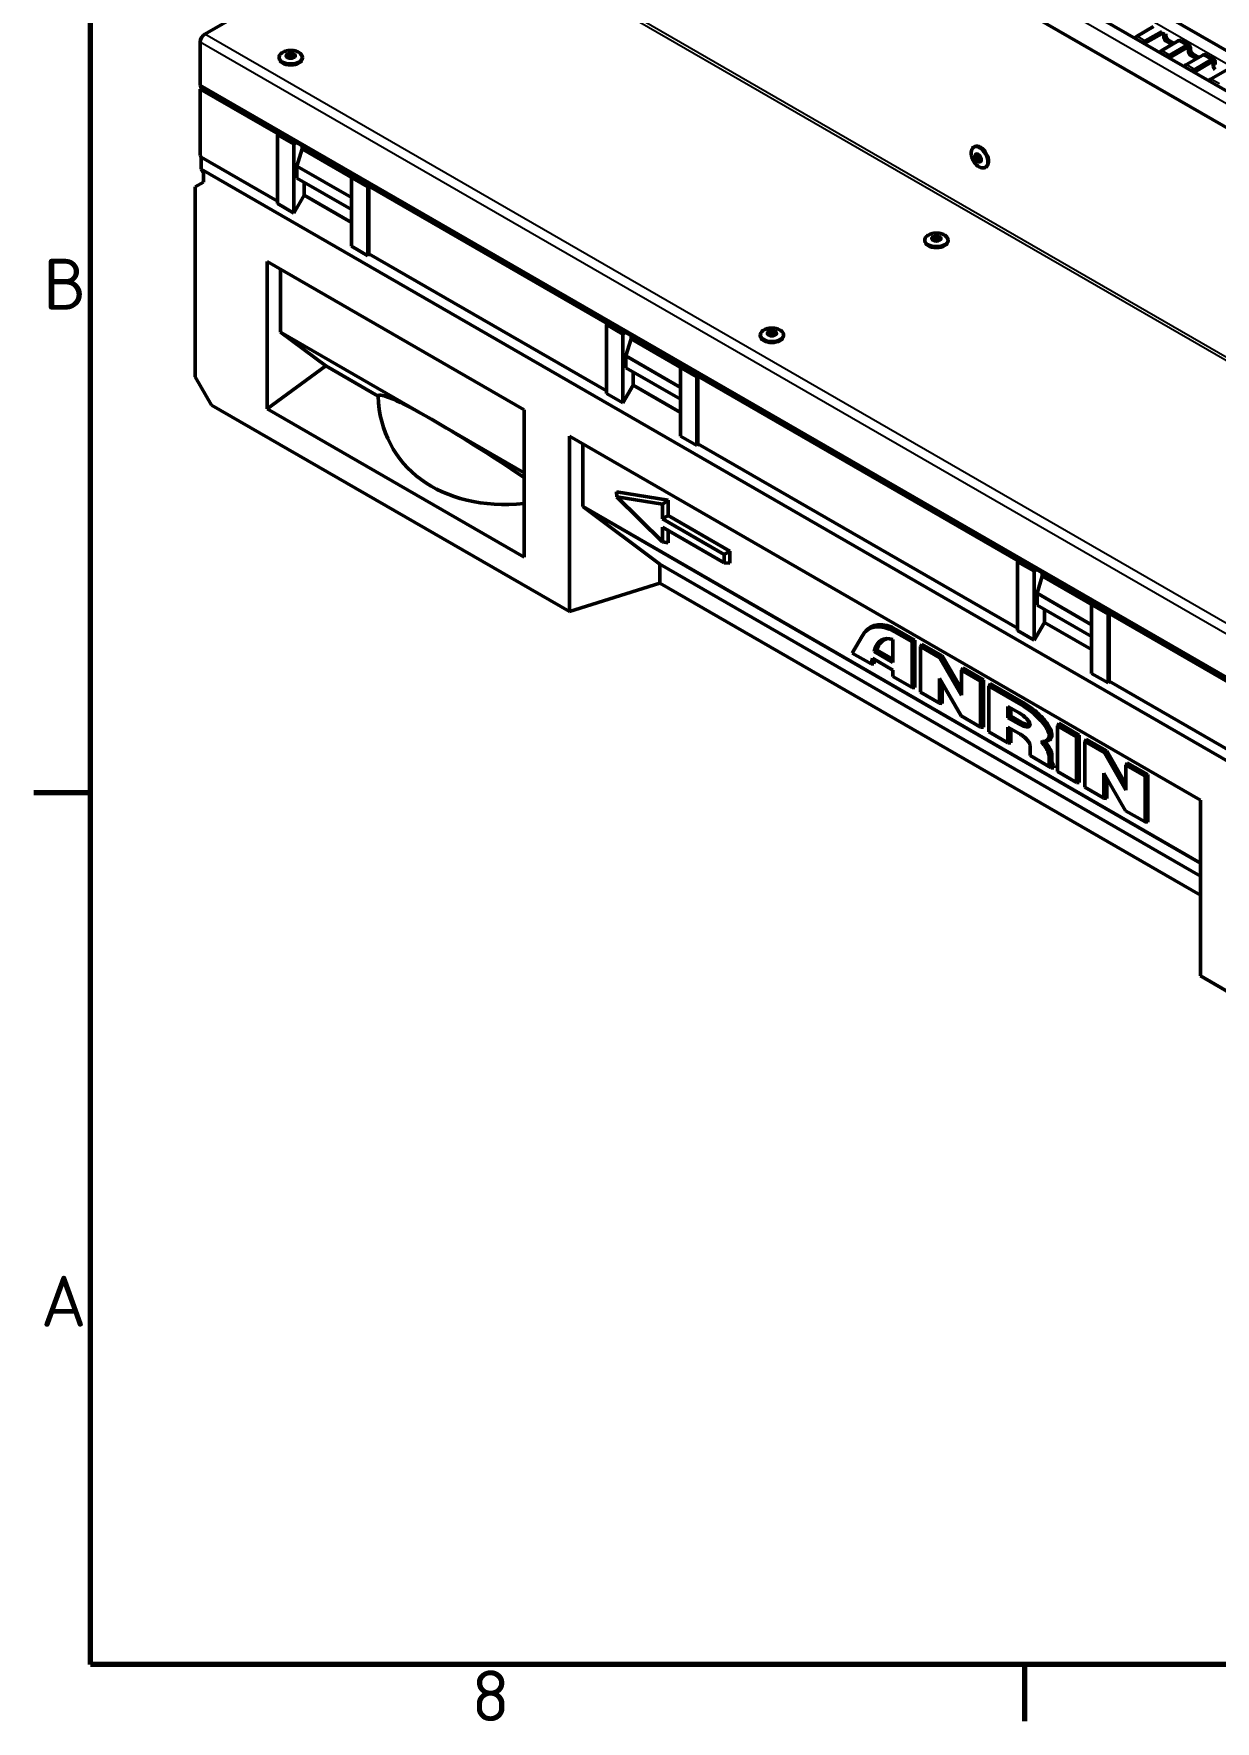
# Model space of a CAD drawing. Header units: millimetres. Extents: x 0 to 2181, y -65 to 1050.
# Drawn here: x 15.3 to 218.4, y 15.3 to 305.6 of the extents above; entities that cross this region are included whole.
import ezdxf

# ---------------------------------------------------------------- set-up
doc = ezdxf.new("R2010")
doc.units = ezdxf.units.MM
doc.header["$LTSCALE"] = 2.5
for name, color, linetype, lineweight in [('Rahmen (ISO)', 7, 'Continuous', 70), ('Sichtbar (ISO)', 7, 'Continuous', 50), ('Sichtbar schmal (ISO)', 7, 'Continuous', 25)]:
    doc.layers.add(name, color=color, linetype=linetype, lineweight=lineweight)
doc.styles.add('Notiztext (DIN)', font='isocpeur.ttf')

# ---------------------------------------------------------------- blocks, each defined once
blk = doc.blocks.new('Ränder Standardrahmen')
at = {"layer": 'Rahmen (ISO)'}
for p, q in [((10, 70), (6.1, 70)), ((74.25, 10), (74.25, 6.1))]:
    blk.add_line(p, q, dxfattribs=at)
at = {"layer": 'Rahmen (ISO)', "flags": 128}
blk.add_lwpolyline([(10, 10), (10, 410), (584, 410), (584, 10), (10, 10)], dxfattribs=at)
at = {"layer": 'Rahmen (ISO)', "color": 179, "char_height": 3.5, "attachment_point": 7, "style": 'Notiztext (DIN)'}
for s, insert in [('B', (6.75, 103.25)), ('A', (6.58, 33.25)), ('8', (36.2, 6.1))]:
    blk.add_mtext(s, dxfattribs=dict(at, insert=insert))

msp = doc.modelspace()

# ---------------------------------------------------------------- linework, layer by layer
at = {"layer": 'Sichtbar (ISO)'}
for p, q in [((444.575, 173.188), (91.375, 377.108)), ((438.564, 169.718), (85.365, 373.638)), ((84.007, 368.122), (437.206, 164.202)), ((83.812, 328.103), (44.674, 305.507)), ((207.784, 306.803), (204.956, 305.17)), ((206.37, 304.353), (209.199, 305.986)), ((209.199, 305.578), (206.37, 303.945)), ((209.552, 304.966), (209.552, 305.374)), ((209.906, 305.578), (209.906, 305.17)), ((43.878, 304.129), (43.878, 296.781)), ((212.027, 304.353), (209.199, 302.72)), ((210.966, 303.741), (209.906, 304.353)), ((210.259, 304.557), (211.32, 303.945)), ((210.613, 301.904), (213.441, 303.537)), ((213.441, 303.128), (210.613, 301.495)), ((213.941, 303.586), (212.527, 304.403)), ((213.795, 302.516), (213.795, 302.924)), ((214.148, 303.128), (214.148, 302.72)), ((214.502, 302.108), (215.563, 301.495)), ((218.184, 301.137), (216.77, 301.953)), ((57.435, 301.374), (57.435, 301.496)), ((61.435, 301.374), (61.435, 301.496)), ((216.27, 301.904), (213.441, 300.271)), ((215.209, 301.291), (214.148, 301.904)), ((214.856, 299.454), (217.684, 301.087)), ((217.684, 300.679), (214.856, 299.046)), ((220.512, 299.454), (217.684, 297.821)), ((218.038, 300.067), (218.038, 300.475)), ((218.391, 300.679), (218.391, 300.271)), ((44.168, 296.233), (43.878, 296.066)), ((397.311, 92.346), (44.111, 296.266)), ((57.313, 288.31), (43.878, 296.066)), ((43.878, 296.066), (43.878, 284.636)), ((57.313, 288.31), (57.137, 288.208)), ((57.137, 288.208), (59.965, 286.575)), ((57.137, 276.368), (57.137, 288.208)), ((43.878, 284.636), (44.055, 284.329)), ((59.965, 286.575), (60.431, 286.844)), ((59.965, 286.575), (59.965, 274.735)), ((60.495, 282.798), (61.379, 285.758)), ((61.379, 285.758), (61.379, 286.296)), ((72.693, 279.226), (61.379, 285.758)), ((176.925, 286.096), (177.031, 286.154)), ((57.137, 276.777), (44.055, 284.329)), ((44.055, 284.329), (44.055, 282.288)), ((395.487, 79.389), (44.055, 282.288)), ((44.055, 282.288), (44.409, 281.676)), ((44.409, 281.676), (44.409, 280.043)), ((60.495, 280.757), (60.495, 282.798)), ((69.865, 277.389), (60.495, 282.798)), ((178.845, 282.587), (178.951, 282.645)), ((44.409, 280.043), (42.994, 279.226)), ((42.994, 279.226), (42.994, 246.566)), ((69.865, 275.348), (60.495, 280.757)), ((61.733, 277.797), (61.733, 280.043)), ((70.33, 281.128), (69.865, 280.859)), ((69.865, 269.02), (69.865, 280.859)), ((72.87, 279.328), (72.693, 279.226)), ((72.693, 279.226), (72.693, 267.387)), ((113.882, 255.65), (72.87, 279.328)), ((72.87, 279.328), (72.87, 267.693)), ((59.965, 274.735), (57.137, 276.368)), ((61.733, 277.797), (59.965, 274.735)), ((69.865, 273.102), (61.733, 277.797)), ((168.45, 269.939), (168.45, 270.061)), ((172.45, 269.939), (172.45, 270.061)), ((72.693, 267.387), (69.865, 269.02)), ((72.87, 267.693), (72.693, 267.387)), ((113.705, 244.117), (72.87, 267.693)), ((99.563, 240.851), (55.369, 266.366)), ((55.369, 241.055), (55.369, 266.366)), ((57.659, 265.044), (57.659, 254.251)), ((113.882, 255.65), (113.705, 255.548)), ((113.705, 255.548), (116.534, 253.915)), ((113.705, 243.709), (113.705, 255.548)), ((99.563, 230.057), (57.659, 254.251)), ((57.659, 254.251), (65.456, 248.416)), ((116.534, 253.915), (117, 254.184)), ((116.534, 253.915), (116.534, 242.076)), ((117.064, 250.139), (117.948, 253.098)), ((117.948, 253.098), (117.948, 253.636)), ((129.261, 246.566), (117.948, 253.098)), ((140.166, 253.609), (140.166, 253.731)), ((144.166, 253.609), (144.166, 253.731)), ((117.064, 248.097), (117.064, 250.139)), ((126.433, 244.729), (117.064, 250.139)), ((55.369, 241.055), (65.456, 248.416)), ((65.456, 248.416), (74.444, 243.227)), ((126.433, 242.688), (117.064, 248.097)), ((118.301, 245.137), (118.301, 247.383)), ((126.899, 248.468), (126.433, 248.199)), ((126.433, 236.36), (126.433, 248.199)), ((45.823, 241.667), (42.994, 246.566)), ((118.301, 245.137), (116.534, 242.076)), ((126.433, 240.443), (118.301, 245.137)), ((129.438, 246.668), (129.261, 246.566)), ((129.261, 246.566), (129.261, 234.727)), ((184.593, 214.825), (129.438, 246.668)), ((129.438, 246.668), (129.438, 235.033)), ((45.823, 241.667), (107.341, 206.15)), ((99.563, 215.539), (55.369, 241.055)), ((116.534, 242.076), (113.705, 243.709)), ((99.563, 215.539), (99.563, 240.851)), ((215.882, 173.694), (107.341, 236.36)), ((107.341, 206.15), (107.341, 236.36)), ((129.261, 234.727), (126.433, 236.36)), ((109.631, 235.038), (109.631, 224.244)), ((129.438, 235.033), (129.261, 234.727)), ((184.416, 203.292), (129.438, 235.033)), ((124.312, 225.337), (115.473, 226.766)), ((115.473, 226.766), (115.526, 225.919)), ((215.882, 162.9), (109.631, 224.244)), ((109.631, 224.244), (122.913, 214.306)), ((115.526, 225.919), (123.347, 224.655)), ((123.347, 218.152), (115.526, 225.919)), ((124.312, 225.337), (123.347, 224.655)), ((123.347, 224.655), (123.347, 222.127)), ((124.312, 222.684), (124.312, 225.337)), ((124.312, 222.684), (123.347, 222.127)), ((123.347, 222.127), (133.954, 216.003)), ((133.954, 214.556), (123.347, 220.68)), ((123.347, 220.68), (123.347, 218.152)), ((134.918, 216.56), (124.312, 222.684)), ((124.312, 217.989), (123.347, 218.152)), ((124.312, 217.989), (124.312, 220.123)), ((134.918, 216.56), (133.954, 216.003)), ((133.954, 216.003), (133.954, 214.556)), ((134.918, 214.519), (134.918, 216.56)), ((215.882, 160.63), (122.913, 214.306)), ((122.913, 214.306), (122.913, 211.04)), ((134.918, 214.519), (133.954, 214.556)), ((184.593, 214.825), (184.416, 214.723)), ((184.416, 214.723), (187.244, 213.09)), ((184.416, 202.884), (184.416, 214.723)), ((187.244, 213.09), (187.71, 213.359)), ((187.244, 213.09), (187.244, 201.251)), ((187.775, 209.314), (188.658, 212.273)), ((188.658, 212.273), (188.658, 212.812)), ((199.972, 205.742), (188.658, 212.273)), ((107.341, 206.15), (122.913, 211.04)), ((215.882, 157.364), (122.913, 211.04)), ((187.775, 207.272), (187.775, 209.314)), ((197.144, 203.904), (187.775, 209.314)), ((197.144, 201.863), (187.775, 207.272)), ((189.012, 204.313), (189.012, 206.558)), ((197.61, 207.644), (197.144, 207.375)), ((197.144, 195.535), (197.144, 207.375)), ((189.012, 204.313), (187.244, 201.251)), ((197.144, 199.618), (189.012, 204.313)), ((200.149, 205.844), (199.972, 205.742)), ((199.972, 205.742), (199.972, 193.902)), ((234.09, 186.248), (200.149, 205.844)), ((200.149, 205.844), (200.149, 194.209)), ((155.986, 199.034), (157.661, 201.934)), ((157.844, 202.22), (158.086, 202.563)), ((162.978, 201.381), (162.978, 197.422)), ((163.266, 202.698), (166.256, 200.972)), ((163.62, 203.051), (166.738, 201.251)), ((166.738, 201.251), (166.256, 200.972)), ((166.256, 200.972), (166.256, 193.105)), ((166.738, 201.251), (166.738, 193.086)), ((167.917, 200.57), (167.692, 200.143)), ((167.917, 200.57), (171.452, 198.529)), ((187.244, 201.251), (184.416, 202.884)), ((159.213, 197.171), (155.986, 199.034)), ((159.449, 198.123), (159.213, 197.171)), ((162.978, 196.086), (159.449, 198.123)), ((159.847, 197.894), (159.667, 197.168)), ((159.738, 199.292), (159.803, 199.553)), ((160.256, 199.55), (159.738, 199.292)), ((162.978, 197.422), (159.738, 199.292)), ((160.281, 199.649), (160.256, 199.55)), ((160.256, 199.55), (162.978, 197.979)), ((167.692, 200.143), (171.045, 198.207)), ((167.692, 192.276), (167.692, 200.143)), ((171.452, 198.529), (171.045, 198.207)), ((171.045, 198.207), (174.763, 191.768)), ((171.452, 198.529), (174.763, 192.795)), ((159.667, 197.168), (159.213, 197.171)), ((162.978, 194.997), (162.978, 196.086)), ((166.256, 193.105), (162.978, 194.997)), ((174.687, 188.237), (170.97, 194.676)), ((170.97, 194.676), (170.97, 190.383)), ((174.988, 196.488), (174.763, 196.061)), ((174.763, 191.768), (174.763, 196.061)), ((174.763, 196.061), (178.041, 194.168)), ((174.988, 196.488), (178.523, 194.447)), ((199.972, 193.902), (197.144, 195.535)), ((166.738, 193.086), (166.256, 193.105)), ((170.97, 190.383), (167.692, 192.276)), ((171.452, 193.84), (171.452, 190.364)), ((178.523, 194.447), (178.041, 194.168)), ((178.041, 194.168), (178.041, 186.3)), ((178.523, 194.447), (178.523, 186.282)), ((179.702, 193.766), (179.477, 193.339)), ((179.477, 185.471), (179.477, 193.339)), ((179.477, 193.339), (185.005, 190.148)), ((179.702, 193.766), (185.359, 190.5)), ((200.149, 194.209), (199.972, 193.902)), ((233.913, 174.715), (200.149, 194.209)), ((171.452, 190.364), (170.97, 190.383)), ((182.755, 187.908), (182.755, 189.839)), ((182.755, 189.839), (184.652, 188.744)), ((183.237, 189.56), (183.237, 188.187)), ((178.041, 186.3), (174.687, 188.237)), ((178.523, 186.282), (178.041, 186.3)), ((183.237, 188.187), (182.755, 187.908)), ((184.652, 186.814), (182.755, 187.908)), ((184.652, 185.206), (182.755, 186.3)), ((182.755, 186.3), (182.755, 183.579)), ((183.237, 188.187), (185.005, 187.166)), ((183.237, 186.022), (183.237, 183.56)), ((191.487, 186.962), (191.262, 186.535)), ((191.262, 178.667), (191.262, 186.535)), ((191.262, 186.535), (194.54, 184.642)), ((191.487, 186.962), (195.022, 184.921)), ((182.755, 183.579), (179.477, 185.471)), ((183.237, 183.56), (182.755, 183.579)), ((186.548, 181.389), (186.548, 183.146)), ((189.182, 183.843), (188.764, 183.804)), ((195.022, 184.921), (194.54, 184.642)), ((194.54, 184.642), (194.54, 176.775)), ((195.022, 184.921), (195.022, 176.756)), ((196.201, 184.24), (195.976, 183.813)), ((195.976, 183.813), (199.33, 181.877)), ((195.976, 175.946), (195.976, 183.813)), ((196.201, 184.24), (199.736, 182.199)), ((190.18, 179.292), (186.548, 181.389)), ((189.826, 181.253), (189.826, 180.164)), ((190.308, 181.383), (190.308, 180.294)), ((199.736, 182.199), (199.33, 181.877)), ((199.33, 181.877), (203.047, 175.438)), ((199.736, 182.199), (203.047, 176.465)), ((203.272, 180.158), (203.047, 179.731)), ((203.272, 180.158), (206.808, 178.117)), ((190.18, 179.423), (190.18, 179.292)), ((190.662, 179.273), (190.18, 179.292)), ((190.662, 179.682), (190.662, 179.273)), ((194.54, 176.775), (191.262, 178.667)), ((202.972, 171.907), (199.254, 178.346)), ((199.254, 178.346), (199.254, 174.053)), ((199.736, 177.51), (199.736, 174.034)), ((203.047, 175.438), (203.047, 179.731)), ((203.047, 179.731), (206.325, 177.838)), ((206.808, 178.117), (206.325, 177.838)), ((206.325, 177.838), (206.325, 169.971)), ((206.808, 178.117), (206.808, 169.952)), ((195.022, 176.756), (194.54, 176.775)), ((199.254, 174.053), (195.976, 175.946)), ((199.736, 174.034), (199.254, 174.053)), ((206.325, 169.971), (202.972, 171.907)), ((215.882, 143.484), (215.882, 173.694)), ((206.808, 169.952), (206.325, 169.971)), ((215.882, 143.484), (223.66, 138.993))]:
    msp.add_line(p, q, dxfattribs=at)
for centre, major_axis, ratio, start_param, end_param in [((44.674, 304.589), (-0.562, -0.974), 0.5773503, 3.9269908, 5.4977871), ((204.956, 304.353), (-0.5, -0.866), 0.5773503, 3.9269908, 4.5039109), ((209.199, 305.17), (0.25, 0.433), 0.5773503, 5.4977871, 7.0685835), ((209.906, 304.761), (0.25, -0.433), 0.5773503, 3.9269908, 5.4977871), ((210.259, 304.966), (-0.25, 0.433), 0.5773503, 0.7853982, 2.3561945), ((206.37, 303.537), (0.5, 0.866), 0.5773503, 0.7853982, 1.3623182), ((206.37, 303.537), (-0.25, -0.433), 0.5773503, 3.9269908, 4.2856084), ((209.199, 301.904), (-0.5, -0.866), 0.5773503, 3.9269908, 4.5039109), ((212.027, 303.537), (0.5, 0.866), 0.5773503, 0, 0.7853982), ((213.441, 302.72), (0.5, 0.866), 0.5773503, 5.4977871, 7.0685835), ((213.441, 302.72), (0.25, 0.433), 0.5773503, 5.4977871, 7.0685835), ((214.148, 302.312), (0.25, -0.433), 0.5773503, 3.9269908, 5.4977871), ((214.502, 302.516), (-0.25, 0.433), 0.5773503, 0.7853982, 2.3561945), ((216.27, 301.087), (0.5, 0.866), 0.5773503, 0, 0.7853982), ((59.435, 301.374), (2, 0), 0.5773503, 3.1415927, 6.2831853), ((59.435, 301.374), (-0.75, 0), 0.5773503, 3.6324753, 5.7923026), ((210.613, 301.087), (0.5, 0.866), 0.5773503, 0.7853982, 1.3623182), ((210.613, 301.087), (-0.25, -0.433), 0.5773503, 3.9269908, 4.2856084), ((213.441, 299.454), (-0.5, -0.866), 0.5773503, 3.9269908, 4.5039109), ((214.856, 298.638), (0.5, 0.866), 0.5773503, 0.7853982, 1.3623182), ((214.856, 298.638), (-0.25, -0.433), 0.5773503, 3.9269908, 4.2856084), ((217.684, 300.271), (0.5, 0.866), 0.5773503, 5.4977871, 7.0685835), ((217.684, 300.271), (0.25, 0.433), 0.5773503, 5.4977871, 7.0685835), ((218.391, 299.862), (0.25, -0.433), 0.5773503, 3.9269908, 5.4977871), ((44.674, 297.24), (-0.562, -0.974), 0.5773503, 5.4977871, 6.2831853), ((217.684, 297.005), (-0.5, -0.866), 0.5773503, 3.9269908, 4.5039109), ((177.991, 284.4), (-0.96, 1.755), 0.5922657, 3.1415927, 6.2831853), ((177.991, 284.4), (0.36, -0.658), 0.5922657, 3.6122592, 5.8125188), ((170.45, 269.939), (-0.75, 0), 0.5773503, 3.6324753, 5.7923026), ((170.45, 269.939), (2, 0), 0.5773503, 3.1415927, 6.2831853), ((142.166, 253.609), (2, 0), 0.5773503, 3.1415927, 6.2831853), ((142.166, 253.609), (-0.75, 0), 0.5773503, 3.6324753, 5.7923026), ((105.927, 221.451), (31.458, -21.826), 0.0749357, 2.4081393, 3.1609735), ((105.927, 252.571), (-28.309, -19.317), 0.7151868, 5.861731, 7.1965327), ((105.927, 221.451), (31.458, -21.826), 0.0749357, 1.8261718, 2.4081393), ((163.266, 195.462), (-4.432, 7.676), 0.5773503, 5.4977871, 6.6049359), ((163.62, 195.666), (-4.523, 7.833), 0.5773503, 5.4977871, 6.5434805), ((164.028, 195.894), (-3.079, 5.334), 0.5773503, 5.7412462, 6.8236048), ((164.381, 196.098), (-2.988, 5.176), 0.5773503, 6.0796518, 6.8236048), ((188.725, 183.631), (-0.091, 0.158), 0.5773503, 5.9948561, 8.1495702), ((190.308, 179.886), (0.341, -0.591), 0.5773503, 3.9269908, 5.2276681), ((190.662, 180.09), (0.25, -0.433), 0.5773503, 3.9269908, 5.4977871)]:
    msp.add_ellipse(centre, major_axis=major_axis, ratio=ratio, start_param=start_param, end_param=end_param, dxfattribs=at)
for centre, major_axis, ratio in [((59.435, 301.782), (0.75, 0), 0.5773503), ((177.637, 284.206), (-0.36, 0.658), 0.5922657), ((170.45, 270.347), (0.75, 0), 0.5773503), ((142.166, 254.017), (0.75, 0), 0.5773503)]:
    msp.add_ellipse(centre, major_axis=major_axis, ratio=ratio, dxfattribs=at)
for points, knots in [([(61.435, 301.496), (61.435, 301.62), (61.404, 301.743), (61.286, 301.981), (61.195, 302.094), (60.957, 302.303), (60.805, 302.398), (60.461, 302.553), (60.267, 302.613), (59.86, 302.693), (59.647, 302.714), (59.22, 302.714), (59.007, 302.693), (58.602, 302.613), (58.41, 302.553), (58.063, 302.397), (57.91, 302.302), (57.661, 302.081), (57.565, 301.956), (57.459, 301.716), (57.435, 301.606), (57.435, 301.496)], [3.9269908, 3.9269908, 3.9269908, 3.9269908, 4.2068125, 4.2068125, 4.5074231, 4.5074231, 4.8351205, 4.8351205, 5.1678559, 5.1678559, 5.4985928, 5.4985928, 5.8283481, 5.8283481, 6.1590886, 6.1590886, 6.4918197, 6.4918197, 6.8193411, 6.8193411, 7.0685835, 7.0685835, 7.0685835, 7.0685835]), ([(178.845, 282.587), (178.734, 282.526), (178.608, 282.493), (178.337, 282.481), (178.191, 282.505), (177.889, 282.612), (177.732, 282.699), (177.427, 282.925), (177.28, 283.065), (177.013, 283.383), (176.892, 283.561), (176.688, 283.936), (176.604, 284.133), (176.482, 284.528), (176.444, 284.727), (176.418, 285.107), (176.431, 285.288), (176.511, 285.614), (176.577, 285.759), (176.74, 285.968), (176.827, 286.043), (176.925, 286.096)], [3.940428, 3.940428, 3.940428, 3.940428, 4.222882, 4.222882, 4.524346, 4.524346, 4.8511008, 4.8511008, 5.1832876, 5.1832876, 5.5138867, 5.5138867, 5.8436143, 5.8436143, 6.1742356, 6.1742356, 6.5064261, 6.5064261, 6.8327854, 6.8327854, 7.0820207, 7.0820207, 7.0820207, 7.0820207]), ([(172.45, 270.061), (172.45, 270.184), (172.42, 270.308), (172.302, 270.545), (172.21, 270.659), (171.972, 270.868), (171.821, 270.962), (171.477, 271.118), (171.283, 271.178), (170.876, 271.258), (170.662, 271.279), (170.236, 271.279), (170.023, 271.258), (169.618, 271.178), (169.425, 271.118), (169.079, 270.962), (168.926, 270.866), (168.677, 270.646), (168.58, 270.521), (168.475, 270.281), (168.45, 270.171), (168.45, 270.061)], [3.9269908, 3.9269908, 3.9269908, 3.9269908, 4.2068125, 4.2068125, 4.5074231, 4.5074231, 4.8351205, 4.8351205, 5.1678559, 5.1678559, 5.4985928, 5.4985928, 5.8283481, 5.8283481, 6.1590886, 6.1590886, 6.4918197, 6.4918197, 6.8193411, 6.8193411, 7.0685835, 7.0685835, 7.0685835, 7.0685835]), ([(144.166, 253.731), (144.166, 253.854), (144.136, 253.978), (144.017, 254.216), (143.926, 254.329), (143.688, 254.538), (143.537, 254.632), (143.192, 254.788), (142.999, 254.848), (142.592, 254.928), (142.378, 254.949), (141.952, 254.949), (141.739, 254.928), (141.334, 254.848), (141.141, 254.788), (140.795, 254.632), (140.641, 254.537), (140.392, 254.316), (140.296, 254.191), (140.19, 253.951), (140.166, 253.841), (140.166, 253.731)], [3.9269908, 3.9269908, 3.9269908, 3.9269908, 4.2068125, 4.2068125, 4.5074231, 4.5074231, 4.8351205, 4.8351205, 5.1678559, 5.1678559, 5.4985928, 5.4985928, 5.8283481, 5.8283481, 6.1590886, 6.1590886, 6.4918197, 6.4918197, 6.8193411, 6.8193411, 7.0685835, 7.0685835, 7.0685835, 7.0685835]), ([(184.652, 188.744), (185.128, 188.469), (185.836, 187.926), (186.376, 187.248), (186.572, 186.795), (186.536, 186.491), (186.341, 186.315), (185.836, 186.264), (185.128, 186.539), (184.652, 186.814)], [-1.5707963, -1.5707963, -1.5707963, -1.5707963, -0.7853982, -0.3926991, -0.0981748, 0.1963495, 0.3926991, 0.7853982, 1.5707963, 1.5707963, 1.5707963, 1.5707963]), ([(185.005, 190.148), (185.458, 189.886), (185.91, 189.59), (186.633, 189.06), (186.912, 188.839), (188.103, 187.826), (188.868, 186.964), (189.467, 185.975), (189.582, 185.747), (189.746, 185.325), (189.797, 185.131), (189.835, 184.79), (189.827, 184.639), (189.754, 184.37), (189.69, 184.251), (189.404, 183.943), (189.086, 183.818), (188.664, 183.797)], [-1.5707963, -1.5707963, -1.5707963, -1.5707963, -1.2929744, -1.2929744, -1.1094559, -1.1094559, -0.4738838, -0.4738838, -0.2700097, -0.2700097, -0.0661356, -0.0661356, 0.1273485, 0.1273485, 0.3208326, 0.3208326, 0.7203944, 0.7203944, 0.7203944, 0.7203944]), ([(185.359, 190.5), (186.304, 189.955), (187.955, 188.733), (189.66, 186.806), (190.163, 185.768), (190.359, 184.882), (190.304, 184.517), (189.913, 184.024), (189.598, 183.881), (189.182, 183.843)], [-1.5707963, -1.5707963, -1.5707963, -1.5707963, -0.9979986, -0.5684004, -0.1388021, -0.1388021, 0.2907962, 0.2907962, 0.6879696, 0.6879696, 0.6879696, 0.6879696]), ([(185.005, 187.166), (185.468, 186.899), (186.089, 186.66), (186.469, 186.674), (186.548, 186.693)], [-1.5707963, -1.5707963, -1.5707963, -1.5707963, -0.7853982, -0.509997, -0.509997, -0.509997, -0.509997]), ([(186.548, 183.146), (186.548, 183.221), (186.532, 183.305), (186.484, 183.447), (186.46, 183.504), (186.332, 183.759), (186.181, 183.959), (185.873, 184.289), (185.737, 184.418), (185.449, 184.664), (185.299, 184.78), (184.984, 185.003), (184.818, 185.11), (184.652, 185.206)], [-3.1415927, -3.1415927, -3.1415927, -3.1415927, -2.9511233, -2.9511233, -2.8253065, -2.8253065, -2.3895705, -2.3895705, -2.1100262, -2.1100262, -1.8447282, -1.8447282, -1.5707963, -1.5707963, -1.5707963, -1.5707963]), ([(188.664, 183.535), (188.757, 183.425), (188.845, 183.315), (188.982, 183.136), (189.034, 183.065), (189.256, 182.752), (189.4, 182.52), (189.585, 182.162), (189.645, 182.029), (189.736, 181.782), (189.77, 181.669), (189.815, 181.452), (189.826, 181.349), (189.826, 181.253)], [-0.6949133, -0.6949133, -0.6949133, -0.6949133, -0.6106505, -0.6106505, -0.55498972, -0.55498972, -0.36222206, -0.36222206, -0.23855288, -0.23855288, -0.12118626, -0.12118626, 0, 0, 0, 0]), ([(189.08, 183.833), (189.473, 183.365), (190.093, 182.452), (190.308, 181.698), (190.308, 181.383)], [-0.69439679, -0.69439679, -0.69439679, -0.69439679, -0.34745665, 0, 0, 0, 0])]:
    msp.add_open_spline(points, degree=3, knots=knots, dxfattribs=at)
msp.add_open_spline([(190.662, 179.682), (190.454, 179.561), (190.18, 179.423)], degree=2, dxfattribs=at)
at = {"layer": 'Sichtbar schmal (ISO)'}
for p, q in [((90.017, 375.675), (443.217, 171.755)), ((437.206, 168.285), (84.007, 372.205)), ((437.011, 124.183), (83.812, 328.103)), ((437.276, 124.635), (84.077, 328.555)), ((397.874, 101.587), (44.674, 305.507)), ((204.956, 305.17), (206.37, 304.353)), ((209.552, 305.374), (209.199, 305.578)), ((209.906, 305.17), (209.552, 304.966)), ((397.078, 100.209), (43.878, 304.129)), ((209.199, 302.72), (210.613, 301.904)), ((209.906, 304.353), (210.259, 304.557)), ((213.441, 303.537), (212.027, 304.353)), ((213.795, 302.924), (213.441, 303.128)), ((214.148, 302.72), (213.795, 302.516)), ((214.148, 301.904), (214.502, 302.108)), ((213.441, 300.271), (214.856, 299.454)), ((217.684, 301.087), (216.27, 301.904)), ((218.038, 300.475), (217.684, 300.679)), ((218.391, 300.271), (218.038, 300.067)), ((397.078, 92.861), (43.878, 296.781)), ((217.684, 297.821), (219.098, 297.005)), ((163.62, 203.051), (163.266, 202.698)), ((160.281, 199.649), (159.803, 199.553)), ((185.359, 190.5), (185.005, 190.148)), ((185.005, 187.166), (184.652, 186.814)), ((189.075, 183.833), (188.664, 183.535)), ((190.308, 181.383), (189.826, 181.253)), ((190.308, 180.294), (189.826, 180.164))]:
    msp.add_line(p, q, dxfattribs=at)
for centre, major_axis, ratio in [((59.435, 301.608), (1.911, 0), 0.5773503), ((59.435, 301.782), (0.9, 0), 0.5773503), ((177.788, 284.289), (-0.917, 1.676), 0.5922657), ((177.637, 284.206), (-0.432, 0.79), 0.5922657), ((170.45, 270.173), (1.911, 0), 0.5773503), ((170.45, 270.347), (0.9, 0), 0.5773503), ((142.166, 253.843), (1.911, 0), 0.5773503), ((142.166, 254.017), (0.9, 0), 0.5773503)]:
    msp.add_ellipse(centre, major_axis=major_axis, ratio=ratio, dxfattribs=at)
for centre, major_axis, ratio, start_param, end_param in [((59.435, 301.496), (-2, 0), 0.5773503, 0, 3.1415927), ((177.885, 284.342), (-0.96, 1.755), 0.5922657, 3.1415927, 6.2831853), ((170.45, 270.061), (-2, 0), 0.5773503, 0, 3.1415927), ((142.166, 253.731), (-2, 0), 0.5773503, 0, 3.1415927)]:
    msp.add_ellipse(centre, major_axis=major_axis, ratio=ratio, start_param=start_param, end_param=end_param, dxfattribs=at)

# ---------------------------------------------------------------- block references
at = {"xscale": 2.5, "yscale": 2.5, "zscale": 2.5}
msp.add_blockref('Ränder Standardrahmen', (0, 0), dxfattribs=at)

doc.saveas('drawing.dxf')
